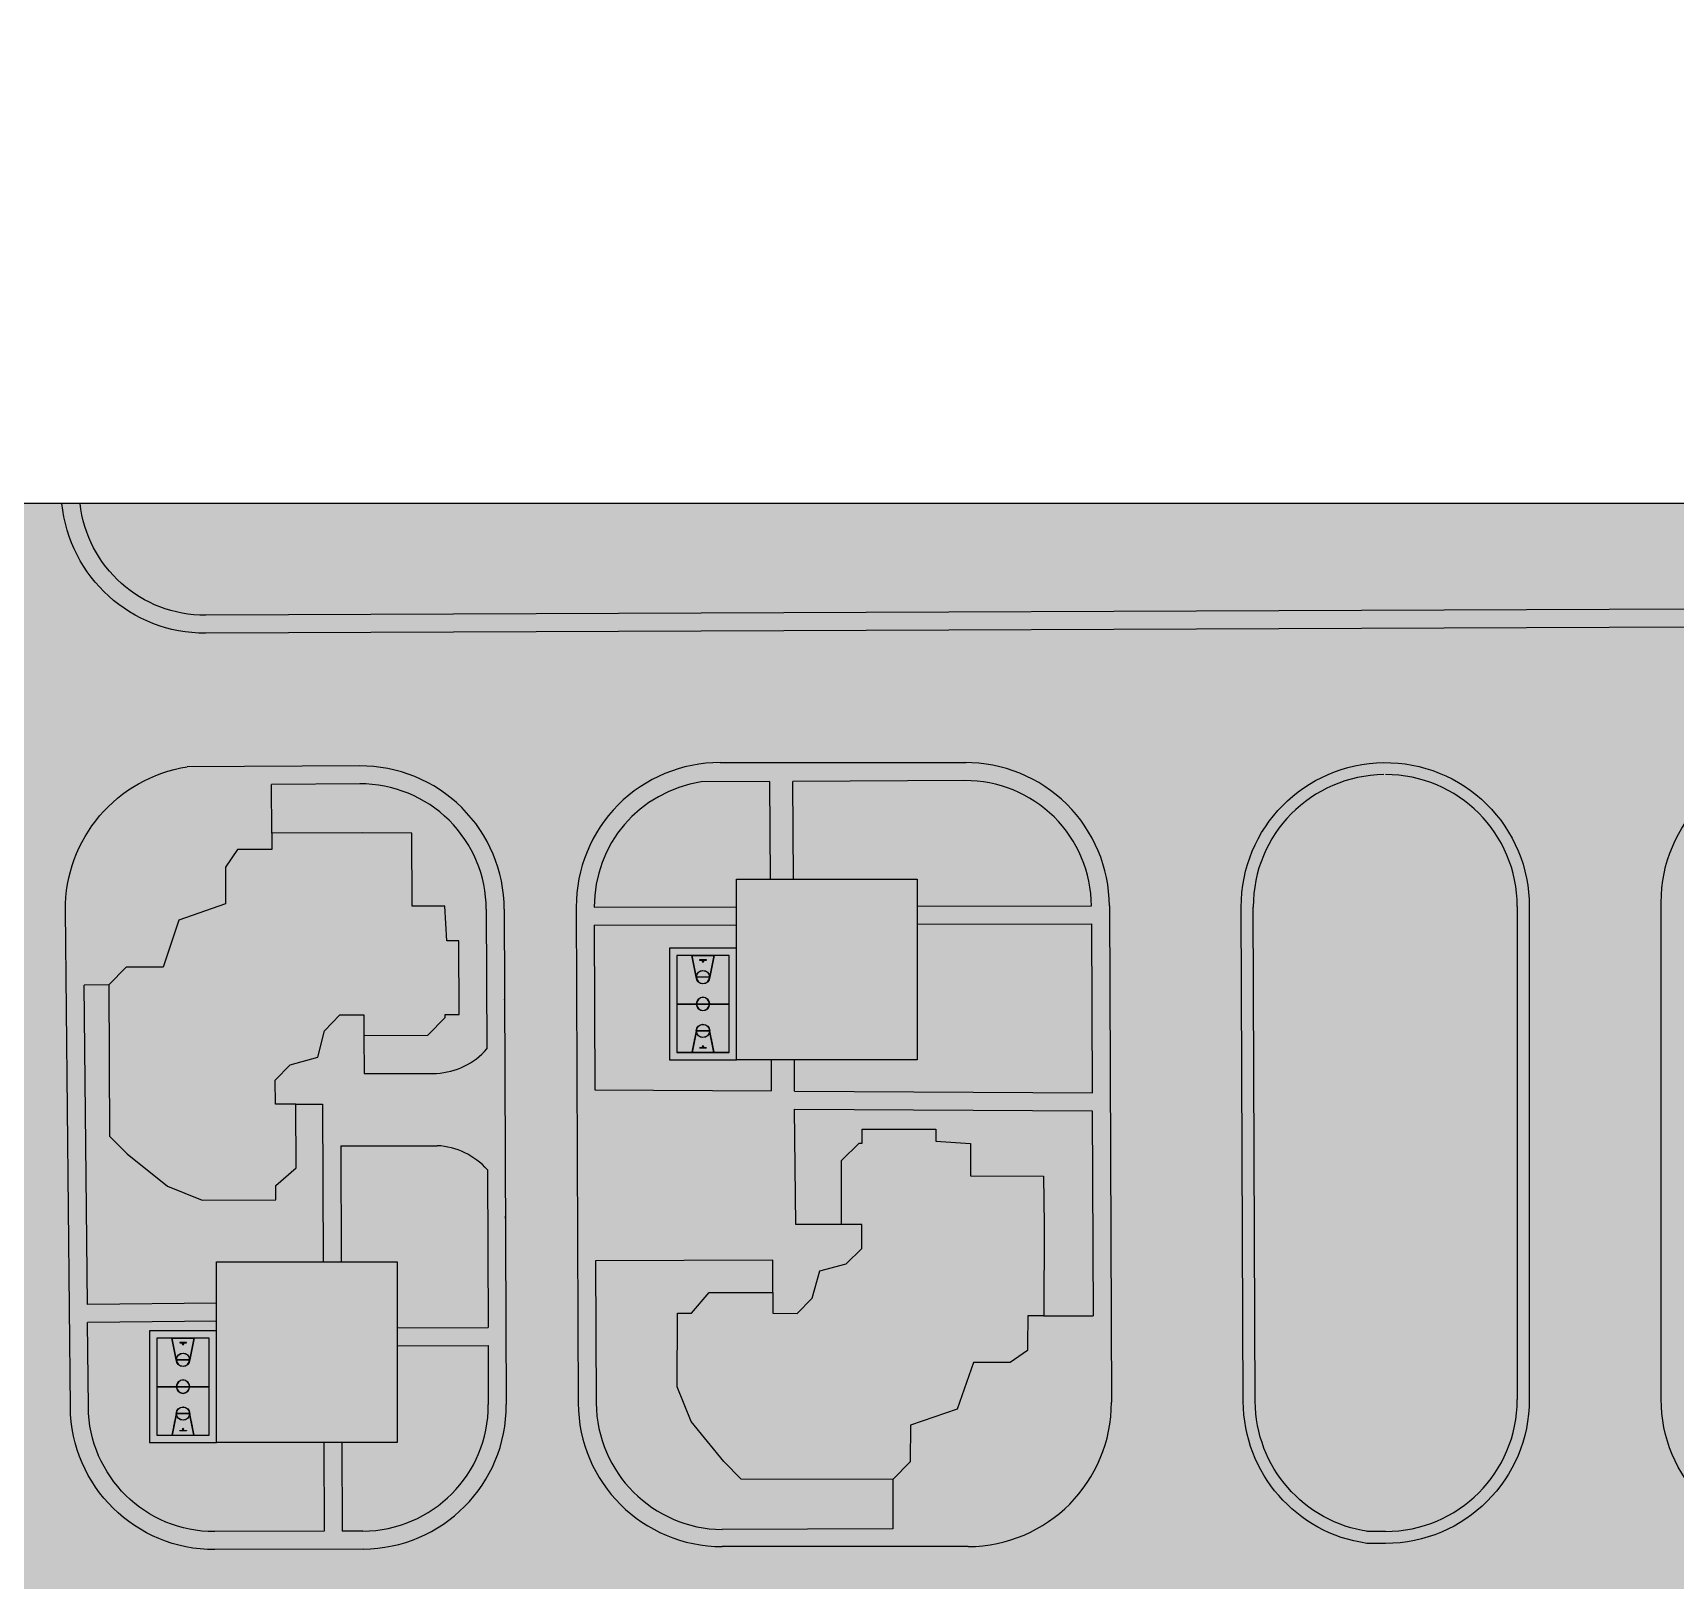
# Model space of a CAD drawing. Header units: inches. Extents: x -634 to 3638, y -6930911 to 5552.
# Drawn here: x 1927.1 to 2064, y 2468.9 to 2598 of the extents above; entities that cross this region are included whole.
import ezdxf

# ---------------------------------------------------------------- set-up
doc = ezdxf.new("R2010")
doc.units = ezdxf.units.IN
doc.header["$MEASUREMENT"] = 0
doc.layers.add('ELEV', color=134, linetype='Continuous', lineweight=18)
doc.layers.add('SPORT', color=7, linetype='Continuous')
doc.layers.add('зеленая зона', color=100, linetype='Continuous')
for name, color, linetype, true_color in [('дет.площадки', 7, 'Continuous', 0xf5eb38), ('дорога', 7, 'Continuous', 0x737373), ('жил.зона', 7, 'Continuous', 0xee6868)]:
    doc.layers.add(name, color=color, linetype=linetype, true_color=true_color)

# ---------------------------------------------------------------- blocks, each defined once
blk = doc.blocks.new('A$C6FDB6B95')
at = {"layer": 'SPORT'}
for p, q in [((-2148, 1133), (1300, 1133)), ((-2148, -936), (-2148, 1133)), ((1300, 1133), (1300, -936)), ((-1918, 904), (1070, 904)), ((-1918, -706), (-1918, 904)), ((-427, -706), (-427, 904)), ((-427, -418), (-427, 616)), ((-421, -706), (-421, 904)), ((-421, -418), (-421, 616)), ((1070, 904), (1070, -706)), ((-1920, 438), (-1256, 300)), ((-1918, -246), (-1918, 444)), ((-1918, -246), (-1918, 444)), ((-1918, 444), (-1255, 306)), ((-1721, 403), (-1720, 408)), ((-1716, 402), (-1721, 403)), ((-1720, 408), (-1715, 407)), ((-1715, 407), (-1716, 402)), ((-1620, 382), (-1619, 387)), ((-1615, 381), (-1620, 382)), ((-1619, 387), (-1613, 386)), ((-1613, 386), (-1615, 381)), ((-1519, 361), (-1518, 366)), ((-1513, 360), (-1519, 361)), ((-1518, 366), (-1512, 365)), ((-1512, 365), (-1513, 360)), ((-1277, 305), (-1276, 299)), ((-1258, -102), (-1258, 300)), ((-1252, 300), (-1252, -102)), ((1070, 444), (406, 306)), ((1071, 438), (407, 300)), ((409, -102), (409, 300)), ((429, 305), (428, 299)), ((1070, -246), (1070, 444)), ((1070, -246), (1070, 444)), ((-1256, -102), (-1920, -240)), ((-1255, -108), (-1918, -246)), ((-1277, -107), (-1276, -101)), ((406, -108), (1070, -246)), ((407, -102), (1071, -240)), ((429, -107), (428, -101)), ((1300, -936), (-2148, -936)), ((1070, -706), (-1918, -706))]:
    blk.add_line(p, q, dxfattribs=at)
for points in [[(1300, -936), (-2148, -936), (-2148, 1133), (1300, 1133)], [(1076, -711), (-1924, -711), (-1924, 909), (1076, 909)], [(-1781, 202), (-1784, 202), (-1784, -4), (-1781, -4)], [(671, 361), (669, 366), (664, 365), (665, 360)], [(772, 382), (771, 387), (765, 386), (766, 381)], [(873, 403), (872, 408), (866, 407), (868, 402)], [(932, 202), (936, 202), (936, -4), (932, -4)], [(-1721, -205), (-1720, -211), (-1715, -209), (-1716, -204)], [(-1620, -184), (-1619, -190), (-1613, -188), (-1615, -183)], [(-1519, -163), (-1518, -168), (-1512, -167), (-1513, -162)], [(671, -163), (669, -168), (664, -167), (665, -162)], [(772, -184), (771, -190), (765, -188), (766, -183)], [(873, -205), (872, -211), (866, -209), (868, -204)]]:
    blk.add_lwpolyline(points, close=True, dxfattribs=at)
blk.add_lwpolyline([(403, -102, -0.985815), (403, 300)], format="xyb", close=True, dxfattribs=at)
for centre, radius in [((-1741, 99), 25.9), ((-424, 99), 207), ((-424, 99), 201), ((892, 99), 25.9)]:
    blk.add_circle(centre, radius, dxfattribs=at)
for centre, radius, start, end in [((-1255, 99), 207, 96.2147, 263.7853), ((-1255, 99), 201, 96.2147, 263.7853), ((-1255, 99), 207, 270, 90), ((-1255, 99), 201, 270.8185, 89.1815), ((406, 99), 207, 90, 270), ((406, 99), 201, 276.2147, 83.7853), ((406, 99), 207, 276.2147, 83.7853)]:
    blk.add_arc(centre, radius, start, end, dxfattribs=at)

msp = doc.modelspace()

# ---------------------------------------------------------------- hatches: boundary and pattern name
at = {"layer": 'ELEV', "linetype": 'Continuous'}
h = msp.add_hatch(dxfattribs=at)
h.set_pattern_fill('ANSI31', color=256, scale=0.01044, style=0)
h.set_pattern_definition([(45, (1262.311104, 3366.587935), (-0.02343928418428, 0.02343928418428), [])])
edge = h.paths.add_edge_path()
edge.add_ellipse((1445.78234, 3471.96182), major_axis=(0, 6932302.83262), ratio=0.00000001506, start_angle=89.999976115149, end_angle=270.000023884851)
edge.add_line((1445.67794, 3474.85168), (1445.67794, 3528.48347))
edge.add_line((1445.67794, 3528.48347), (1445.88675, 3528.48347))
edge.add_line((1445.88675, 3528.48347), (1445.88675, 3474.85168))
at = {"layer": 'дорога', "true_color": 0x636466}
h = msp.add_hatch(color=251, dxfattribs=at)
h.dxf.hatch_style = 1
h.paths.add_polyline_path([(2388.16199, 2558.76151), (1900.91547, 2558.76151), (1902.62868, 2138.1204), (2321.55774, 2041.40864), (2361.66137, 2215.12663), (2374.93753, 2332.70619)])
at = {"layer": 'дорога', "true_color": 0x939598}
h = msp.add_hatch(color=252, dxfattribs=at)
h.dxf.hatch_style = 1
h.paths.add_polyline_path([(1930.99269, 2558.76151), (1929.48456, 2558.76151, 0.387202094), (1941.47682, 2547.92579), (2354.6106, 2549.60843, 0.344538771), (2366.21915, 2558.76151), (2364.66844, 2558.76151, -0.33476711), (2354.60449, 2551.10841), (1941.47071, 2549.42578, -0.383201441)])
at = {"layer": 'дорога', "true_color": 0x58ba48}
h = msp.add_hatch(color=85, dxfattribs=at)
h.dxf.hatch_style = 1
h.paths.add_polyline_path([(2364.66844, 2558.76151), (1930.99269, 2558.76151, 0.383201441), (1941.47071, 2549.42578), (2354.60449, 2551.10841, 0.33476711)])
at = {"layer": 'дорога', "true_color": 0x939598}
h = msp.add_hatch(color=252, dxfattribs=at)
h.dxf.hatch_style = 1
h.paths.add_polyline_path([(2017.01632, 2483.79607), (2016.84773, 2525.18925, 0.414623583), (2004.78216, 2537.1402), (1984.37673, 2537.1402, 0.415406969), (1972.37683, 2525.09132), (1972.54541, 2483.69843, 0.413021162), (1984.54531, 2471.7473), (2005.06529, 2471.7473, 0.414213562)])
h.paths.add_polyline_path([(2004.15646, 2483.19904), (2000.24949, 2481.86899), (2000.24325, 2478.80777), (1998.77527, 2477.34791), (1998.79208, 2473.22176), (1984.54565, 2473.16374, -0.407425594), (1974.0454, 2483.70453), (1973.997, 2495.58895), (1988.78168, 2495.64916), (1988.78168, 2492.92706), (1988.77818, 2491.20836), (1990.7956, 2491.20047), (1992.06183, 2492.4625), (1992.68552, 2494.75049), (1994.88077, 2495.33377), (1996.20671, 2496.59652), (1996.21081, 2498.61079), (1994.49227, 2498.61429), (1990.69539, 2498.61429), (1990.59314, 2508.24205), (2015.41735, 2508.09134), (2015.48697, 2490.99954), (2011.39129, 2490.98286), (2010.03537, 2490.98415), (2010.03043, 2488.55731), (2010.02949, 2488.09705), (2008.5646, 2487.09745), (2005.50012, 2487.09926)], flags=16)
h.paths.add_polyline_path([(1990.59337, 2509.74208), (1990.5791, 2512.34952), (1988.62352, 2512.34952), (1988.63629, 2509.75396), (1973.93894, 2509.84319), (1973.88295, 2523.59133), (1985.74419, 2523.61759), (1985.74419, 2525.1176), (1973.87684, 2525.09132), (1973.87681, 2525.09743, -0.371645605), (1982.7914, 2535.51983), (1988.50932, 2535.55112), (1988.54941, 2527.40697), (1990.4967, 2527.40697), (1990.45207, 2535.56175), (2004.79037, 2535.64022, -0.414623583), (2015.34774, 2525.18314), (2000.8097, 2525.15095), (2000.8097, 2523.65095), (2015.35385, 2523.68315), (2015.41124, 2509.59141)], flags=16)
h.paths.add_polyline_path([(1985.74419, 2512.34952), (1980.15798, 2512.34952), (1980.15798, 2521.65986), (1985.74419, 2521.65986)], flags=0)
h.paths.add_polyline_path([(1985.13901, 2512.95469), (1980.76315, 2512.95469), (1980.76315, 2521.05469), (1985.13901, 2521.05469)], flags=0)
h.paths.add_polyline_path([(1983.86627, 2512.97021), (1983.86692, 2512.96705), (1983.88212, 2512.97021)], flags=0)
h.paths.add_polyline_path([(1985.1235, 2516.99693), (1983.50965, 2516.99693, -0.986206236), (1982.39252, 2516.99693), (1981.55435, 2516.99693), (1980.77867, 2516.99693), (1980.77867, 2517.01245), (1980.77867, 2521.03917), (1983.86627, 2521.03917), (1983.86692, 2521.04233), (1983.88212, 2521.03917), (1985.1235, 2521.03917)], flags=0)
h.paths.add_polyline_path([(1983.50642, 2514.70198), (1983.49099, 2514.70366, -0.897017361), (1982.41117, 2514.70366), (1982.39575, 2514.70198, 0.897017361)], flags=0)
h.paths.add_polyline_path([(1982.02005, 2512.97021), (1982.13054, 2513.50195), (1982.11535, 2513.50511), (1982.11851, 2513.5203), (1982.17532, 2513.77793), (1982.17217, 2513.77858), (1982.17533, 2513.79377), (1982.23304, 2514.05121), (1982.229, 2514.05205), (1982.23216, 2514.06724), (1982.39246, 2514.76245, -1.006968894), (1983.50965, 2514.75469), (1982.4067, 2514.75469), (1982.0359, 2512.97021)], flags=0)
h.paths.add_polyline_path([(1983.78682, 2513.50511), (1983.77162, 2513.50195), (1983.76847, 2513.51715), (1983.78366, 2513.5203)], flags=0)
h.paths.add_polyline_path([(1983.23039, 2513.33331), (1982.67177, 2513.33331), (1982.67177, 2513.34262), (1982.95108, 2513.37986, -0.414213562), (1982.88126, 2513.44969, -1), (1983.02091, 2513.44969, -0.414213562), (1982.95108, 2513.37986), (1983.17453, 2513.34262), (1983.23039, 2513.34262)], flags=0)
h.paths.add_polyline_path([(1983.72999, 2513.77858), (1983.7148, 2513.77542), (1983.71164, 2513.79062), (1983.72684, 2513.79377)], flags=0)
h.paths.add_polyline_path([(1983.67317, 2514.05205), (1983.65797, 2514.04889), (1983.65482, 2514.06408), (1983.67001, 2514.06724)], flags=0)
h.paths.add_polyline_path([(1983.49413, 2514.77021), (1982.40803, 2514.77021, -0.985814884)], flags=0)
h.paths.add_polyline_path([(1982.40803, 2517.01245), (1983.49413, 2517.01245, 0.985811187)], flags=0)
h.paths.add_polyline_path([(1983.50965, 2519.23917), (1983.49413, 2519.23917, -0.99433131), (1982.40798, 2519.24852), (1982.39575, 2519.30741, 1.048443141)], flags=0)
h.paths.add_polyline_path([(1982.39085, 2519.25469), (1982.39246, 2519.24693, -0.993079335), (1983.50965, 2519.25469)], flags=0)
h.paths.add_polyline_path([(1983.67001, 2519.94214), (1983.65482, 2519.9453), (1983.65797, 2519.96049), (1983.67317, 2519.95734)], flags=0)
h.paths.add_polyline_path([(1983.72684, 2520.21561), (1983.71164, 2520.21877), (1983.7148, 2520.23396), (1983.72999, 2520.2308)], flags=0)
h.paths.add_polyline_path([(1983.78366, 2520.48908), (1983.76847, 2520.49224), (1983.77162, 2520.50743), (1983.78682, 2520.50427)], flags=0)
h.paths.add_polyline_path([(1982.24735, 2519.9453), (1982.23216, 2519.94214), (1982.229, 2519.95734), (1982.24419, 2519.96049)], flags=0)
h.paths.add_polyline_path([(1982.88126, 2520.55969, -0.414213562), (1982.95108, 2520.62952), (1982.72763, 2520.66676), (1982.67177, 2520.66676), (1982.67177, 2520.67607), (1983.23039, 2520.67607), (1983.23039, 2520.66676), (1982.95108, 2520.62952, -0.414213562), (1983.02091, 2520.55969, -1)], flags=0)
h.paths.add_polyline_path([(1982.19052, 2520.21877), (1982.17533, 2520.21561), (1982.17217, 2520.2308), (1982.18737, 2520.23396)], flags=0)
h.paths.add_polyline_path([(1982.1337, 2520.49224), (1982.11851, 2520.48908), (1982.11535, 2520.50427), (1982.13054, 2520.50743)], flags=0)
h = msp.add_hatch(color=252, dxfattribs=at)
h.dxf.hatch_style = 1
h.paths.add_polyline_path([(2051.87457, 2525.14837, 0.417880485), (2039.73043, 2537.13343, 0.412534407), (2027.84824, 2525.08513), (2028.01622, 2483.84087, 0.372297113), (2038.32821, 2472.00905), (2039.87457, 2472.00905, 0.414213562), (2051.87457, 2484.00905)])
h = msp.add_hatch(color=252, dxfattribs=at)
h.dxf.hatch_style = 1
h.paths.add_polyline_path([(2110.93496, 2525.7625, 0.415894714), (2098.81735, 2537.71304), (2074.75686, 2537.47702, 0.411343417), (2062.87457, 2525.4776), (2062.87457, 2484.03172, 0.415406969), (2074.92344, 2472.03182), (2099.1533, 2472.13051, 0.414213562), (2111.10433, 2484.17928)])
h.paths.add_polyline_path([(2102.15157, 2508.09433), (2102.15157, 2500.20543), (2109.539, 2500.21595), (2109.59823, 2485.67316, -0.414213562), (2097.6472, 2473.62438), (2095.33487, 2473.61497), (2095.35654, 2490.73109), (2093.85654, 2490.73109), (2093.83486, 2473.60886), (2074.91733, 2473.53181, -0.415406969), (2064.37457, 2484.03172), (2064.37457, 2492.25663), (2087.15157, 2492.25663), (2087.15157, 2493.75663), (2064.37457, 2493.75663), (2064.37457, 2514.80882), (2087.15157, 2514.80882), (2087.15157, 2516.30882), (2064.37457, 2516.30882), (2064.37457, 2525.4776, -0.411343417), (2074.77157, 2535.97709), (2093.91406, 2536.16487), (2093.89027, 2517.37288), (2095.39027, 2517.37288), (2095.41408, 2536.17959), (2097.32351, 2536.19832, -0.415894714), (2109.44112, 2524.24777), (2109.50669, 2508.14947), (2107.73778, 2508.13621), (2107.73778, 2508.09433)], flags=16)
h.paths.add_polyline_path([(2102.15157, 2508.09433), (2102.15157, 2517.40467), (2107.73778, 2517.40467), (2107.73778, 2508.09433)], flags=0)
h.paths.add_polyline_path([(2102.75674, 2508.6995), (2102.75674, 2516.7995), (2107.13261, 2516.7995), (2107.13261, 2508.6995)], flags=0)
h.paths.add_polyline_path([(2104.02949, 2516.78398), (2104.02883, 2516.78714), (2104.01364, 2516.78398)], flags=0)
h.paths.add_polyline_path([(2104.02949, 2508.71502), (2104.02883, 2508.71186), (2104.01364, 2508.71502), (2102.77226, 2508.71502), (2102.77226, 2512.75726), (2104.38611, 2512.75726, -0.986204438), (2105.50324, 2512.75726), (2106.34141, 2512.75726), (2107.11709, 2512.75726), (2107.11709, 2512.74174), (2107.11709, 2508.71502)], flags=0)
h.paths.add_polyline_path([(2105.50001, 2510.44679, -0.897017361), (2104.38934, 2510.44679), (2104.40476, 2510.44847, 0.897017361), (2105.48459, 2510.44847), (2105.50001, 2510.44679), (2105.48906, 2510.4995), (2104.38611, 2510.4995, -1.006968894), (2105.5033, 2510.50726), (2105.64841, 2509.80889), (2105.6636, 2509.81205), (2105.66676, 2509.79686), (2105.71679, 2509.53783), (2105.72043, 2509.53858), (2105.72358, 2509.52339), (2105.77238, 2509.2641), (2105.77725, 2509.26511), (2105.78041, 2509.24992), (2105.87571, 2508.71502), (2105.85986, 2508.71502)], flags=0)
h.paths.add_polyline_path([(2105.22398, 2509.07812), (2104.66536, 2509.07812), (2104.66536, 2509.08743), (2105.22398, 2509.08743)], flags=0)
h.paths.add_polyline_path([(2104.87485, 2509.1945, -1), (2105.0145, 2509.1945, -1)], flags=0)
h.paths.add_polyline_path([(2104.12413, 2509.24676), (2104.10894, 2509.24992), (2104.1121, 2509.26511), (2104.12729, 2509.26196)], flags=0)
h.paths.add_polyline_path([(2104.18096, 2509.52023), (2104.16577, 2509.52339), (2104.16892, 2509.53858), (2104.18411, 2509.53543)], flags=0)
h.paths.add_polyline_path([(2104.23778, 2509.7937), (2104.22259, 2509.79686), (2104.22575, 2509.81205), (2104.24094, 2509.80889)], flags=0)
h.paths.add_polyline_path([(2105.48772, 2510.51502), (2104.40163, 2510.51502, -0.985814884)], flags=0)
h.paths.add_polyline_path([(2105.48772, 2512.74174), (2104.40163, 2512.74174, 0.985814884)], flags=0)
h.paths.add_polyline_path([(2104.38611, 2514.9995), (2105.48906, 2514.9995), (2105.50001, 2515.05222), (2105.48459, 2515.05054, 0.897017361), (2104.40476, 2515.05054), (2104.38934, 2515.05222, -0.897017361), (2105.50001, 2515.05222), (2105.85986, 2516.78398), (2105.87571, 2516.78398), (2105.76522, 2516.25224), (2105.78041, 2516.24908), (2105.77725, 2516.23389), (2105.72043, 2515.97627), (2105.72358, 2515.97561), (2105.72043, 2515.96042), (2105.66272, 2515.70298), (2105.66676, 2515.70215), (2105.6636, 2515.68695), (2105.5033, 2514.99174, -1.006968894)], flags=0)
h.paths.add_polyline_path([(2104.40163, 2514.98398), (2105.48772, 2514.98398, -0.985814884)], flags=0)
h.paths.add_polyline_path([(2104.22575, 2515.68695), (2104.22259, 2515.70215), (2104.23778, 2515.7053), (2104.24094, 2515.69011)], flags=0)
h.paths.add_polyline_path([(2104.16892, 2515.96042), (2104.16577, 2515.97561), (2104.18096, 2515.97877), (2104.18411, 2515.96358)], flags=0)
h.paths.add_polyline_path([(2104.87485, 2516.3045, -1), (2105.0145, 2516.3045, -1)], flags=0)
h.paths.add_polyline_path([(2104.1121, 2516.23389), (2104.10894, 2516.24908), (2104.12413, 2516.25224), (2104.12729, 2516.23705)], flags=0)
h.paths.add_polyline_path([(2105.22398, 2516.41157), (2104.66536, 2516.41157), (2104.66536, 2516.42088), (2105.22398, 2516.42088)], flags=0)
h = msp.add_hatch(color=252, dxfattribs=at)
h.dxf.hatch_style = 1
h.paths.add_polyline_path([(1966.3775, 2524.91305, 0.414623583), (1954.31193, 2536.86399), (1939.93872, 2536.78534, 0.372666412), (1929.7766, 2524.80911), (1930.18306, 2483.37358, 0.412534407), (1942.23136, 2471.49139), (1954.59478, 2471.54174, 0.414213562), (1966.5458, 2483.59051)])
h.paths.add_polyline_path([(1954.68956, 2511.19255), (1954.67382, 2514.37705), (1954.66533, 2516.09558), (1952.65108, 2516.08563), (1951.39219, 2514.75602), (1950.81529, 2512.55908), (1948.52912, 2511.92875), (1947.27077, 2510.65886), (1947.28453, 2508.64147), (1949.00321, 2508.64996), (1951.21942, 2508.66092), (1951.27307, 2495.48687), (1952.77309, 2495.48687), (1952.73359, 2505.18454), (1960.78743, 2505.18496, -0.200668805), (1964.96603, 2503.17497), (1965.01959, 2490.0225), (1957.43834, 2489.99163), (1957.43834, 2488.49161), (1965.0257, 2488.52252), (1965.04582, 2483.58441, -0.414213562), (1954.58867, 2473.04173), (1952.86453, 2473.03471), (1952.83441, 2480.42942), (1951.3344, 2480.42942), (1951.36454, 2473.0286), (1942.22525, 2472.99137, -0.412534407), (1931.68299, 2483.38829), (1931.61378, 2490.44371), (1942.37282, 2490.54925), (1942.37282, 2492.04933), (1931.59906, 2491.94364), (1931.33779, 2518.57809), (1933.3951, 2518.59827), (1934.85069, 2520.07048), (1937.91188, 2520.08561), (1939.23057, 2523.99643), (1943.12687, 2525.35141), (1943.11616, 2528.41588), (1944.11151, 2529.88366), (1944.57176, 2529.88593), (1946.99857, 2529.89793), (1946.99334, 2531.25383), (1946.97107, 2535.3238), (1954.32014, 2535.36402, -0.414623583), (1964.87752, 2524.90694), (1964.92497, 2513.25638, -0.202698379), (1960.72066, 2511.21712)], flags=16)
h.paths.add_polyline_path([(1942.37282, 2489.73976), (1942.37282, 2480.42942), (1936.78662, 2480.42942), (1936.78662, 2489.73976)], flags=0)
h.paths.add_polyline_path([(1941.76765, 2489.13459), (1941.76765, 2481.03459), (1937.39179, 2481.03459), (1937.39179, 2489.13459)], flags=0)
h.paths.add_polyline_path([(1940.49491, 2481.05011), (1940.49556, 2481.04695), (1940.51076, 2481.05011)], flags=0)
h.paths.add_polyline_path([(1941.75213, 2489.11907), (1941.75213, 2485.07683), (1940.13829, 2485.07683, -0.986206236), (1939.02115, 2485.07683), (1938.18299, 2485.07683), (1937.40731, 2485.07683), (1937.40731, 2485.09235), (1937.40731, 2489.11907), (1940.49491, 2489.11907), (1940.49556, 2489.12223), (1940.51076, 2489.11907)], flags=0)
h.paths.add_polyline_path([(1938.66454, 2489.11907), (1939.02438, 2487.3873, -0.897017361), (1940.13506, 2487.3873), (1940.11963, 2487.38563, 0.897017361), (1939.03981, 2487.38563), (1939.02438, 2487.3873), (1939.03534, 2487.33459), (1940.13829, 2487.33459, -1.006968894), (1939.0211, 2487.32683), (1938.87599, 2488.0252), (1938.86079, 2488.02204), (1938.85764, 2488.03723), (1938.80761, 2488.29627), (1938.80397, 2488.29551), (1938.80081, 2488.3107), (1938.75202, 2488.56999), (1938.74714, 2488.56898), (1938.74399, 2488.58417), (1938.64869, 2489.11907)], flags=0)
h.paths.add_polyline_path([(1940.41546, 2488.58417), (1940.4123, 2488.56898), (1940.39711, 2488.57214), (1940.40026, 2488.58733)], flags=0)
h.paths.add_polyline_path([(1939.85903, 2488.75597), (1939.85903, 2488.74666), (1939.30041, 2488.74666), (1939.30041, 2488.75597)], flags=0)
h.paths.add_polyline_path([(1940.35863, 2488.3107), (1940.35547, 2488.29551), (1940.34028, 2488.29867), (1940.34344, 2488.31386)], flags=0)
h.paths.add_polyline_path([(1939.64955, 2488.63959, -1), (1939.50989, 2488.63959, -1)], flags=0)
h.paths.add_polyline_path([(1940.30181, 2488.03723), (1940.29865, 2488.02204), (1940.28346, 2488.0252), (1940.28661, 2488.04039)], flags=0)
h.paths.add_polyline_path([(1940.12277, 2487.31907, -0.985814884), (1939.03667, 2487.31907)], flags=0)
h.paths.add_polyline_path([(1939.03667, 2485.09235), (1940.12277, 2485.09235, 0.985811187)], flags=0)
h.paths.add_polyline_path([(1940.13829, 2482.83459), (1939.03534, 2482.83459), (1939.02438, 2482.78188), (1939.03981, 2482.78356, 0.897017361), (1940.11963, 2482.78356), (1940.13506, 2482.78188, -0.897017361), (1939.02438, 2482.78188), (1938.66454, 2481.05011), (1938.64869, 2481.05011), (1938.75918, 2481.58185), (1938.74399, 2481.58501), (1938.74714, 2481.6002), (1938.80396, 2481.85782), (1938.80081, 2481.85848), (1938.80397, 2481.87367), (1938.86167, 2482.13111), (1938.85764, 2482.13195), (1938.86079, 2482.14714), (1939.0211, 2482.84235, -1.006968894)], flags=0)
h.paths.add_polyline_path([(1940.12277, 2482.85011), (1939.03667, 2482.85011, -0.985814884)], flags=0)
h.paths.add_polyline_path([(1940.29865, 2482.14714), (1940.30181, 2482.13195), (1940.28661, 2482.12879), (1940.28346, 2482.14398)], flags=0)
h.paths.add_polyline_path([(1940.35547, 2481.87367), (1940.35863, 2481.85848), (1940.34344, 2481.85532), (1940.34028, 2481.87051)], flags=0)
h.paths.add_polyline_path([(1940.4123, 2481.6002), (1940.41546, 2481.58501), (1940.40026, 2481.58185), (1940.39711, 2481.59705)], flags=0)
h.paths.add_polyline_path([(1939.64955, 2481.52959, -1), (1939.50989, 2481.52959, -1)], flags=0)
h.paths.add_polyline_path([(1939.85903, 2481.42252), (1939.85903, 2481.41321), (1939.30041, 2481.41321), (1939.30041, 2481.42252)], flags=0)
at = {"layer": 'дорога', "true_color": 0x58ba48}
h = msp.add_hatch(color=85, dxfattribs=at)
h.dxf.hatch_style = 1
h.paths.add_polyline_path([(2004.79037, 2535.64022), (1990.45207, 2535.56175), (1990.4967, 2527.40697), (2000.8097, 2527.40697), (2000.8097, 2525.15095), (2015.34774, 2525.18314, 0.414623583)])
h = msp.add_hatch(color=85, dxfattribs=at)
h.dxf.hatch_style = 1
h.paths.add_polyline_path([(2050.87457, 2525.1402, 0.414213562), (2039.87457, 2536.1402, 0.416277986), (2028.84823, 2525.08921), (2029.01622, 2483.84495, 0.37050869), (2038.40043, 2473.00905), (2039.87457, 2473.00905, 0.414213562), (2050.87457, 2484.00905)])
h = msp.add_hatch(color=85, dxfattribs=at)
h.dxf.hatch_style = 1
h.paths.add_polyline_path([(1964.87752, 2524.90694, 0.414623583), (1954.32014, 2535.36402), (1946.97107, 2535.3238), (1946.99334, 2531.25383), (1954.59061, 2531.28829), (1958.66226, 2531.25383), (1958.69158, 2525.16177), (1961.40531, 2525.16965), (1961.59793, 2522.27588), (1962.59516, 2522.28033), (1962.62553, 2516.13469), (1961.44959, 2516.1291), (1961.45086, 2515.87325), (1959.99525, 2514.40335), (1954.67382, 2514.37705), (1954.68956, 2511.19255), (1960.72066, 2511.21712, 0.202698379), (1964.92497, 2513.25638)])
h = msp.add_hatch(color=85, dxfattribs=at)
h.dxf.hatch_style = 1
h.paths.add_polyline_path([(1988.50932, 2535.55112), (1982.7914, 2535.51983, 0.371811164), (1973.87684, 2525.09132), (1985.74419, 2525.1176), (1985.74419, 2527.40697), (1988.54941, 2527.40697)])
at = {"layer": 'дорога', "true_color": 0xcd6928}
h = msp.add_hatch(color=32, dxfattribs=at)
h.dxf.hatch_style = 1
h.paths.add_polyline_path([(1962.59516, 2522.28033), (1961.59793, 2522.27588), (1961.40531, 2525.16965), (1958.69158, 2525.16177), (1958.66226, 2531.25383), (1954.59061, 2531.28829), (1946.99334, 2531.25383), (1946.99857, 2529.89793), (1944.57176, 2529.88593), (1944.11151, 2529.88366), (1943.11616, 2528.41588), (1943.12687, 2525.35141), (1939.23057, 2523.99643), (1937.91188, 2520.08561), (1934.85069, 2520.07048), (1933.3951, 2518.59827), (1933.45752, 2505.96536), (1934.92758, 2504.50976), (1938.27235, 2501.81166), (1941.1728, 2500.65088), (1947.32386, 2500.68127), (1947.31805, 2501.85721), (1949.0295, 2503.32868), (1949.00321, 2508.64996), (1947.28453, 2508.64147), (1947.27077, 2510.65886), (1948.52912, 2511.92875), (1950.81529, 2512.55908), (1951.39219, 2514.75602), (1952.65108, 2516.08563), (1954.66533, 2516.09558), (1954.67382, 2514.37705), (1959.99525, 2514.40335), (1961.45086, 2515.87325), (1961.44959, 2516.1291), (1962.62553, 2516.13469)])
at = {"layer": 'дорога', "true_color": 0xf4ee51}
h = msp.add_hatch(color=41, dxfattribs=at)
h.dxf.hatch_style = 1
h.paths.add_polyline_path([(2000.8097, 2527.40697), (1985.74419, 2527.40697), (1985.74419, 2512.34952), (2000.8097, 2512.34952)])
at = {"layer": 'дорога', "true_color": 0x58ba48}
h = msp.add_hatch(color=85, dxfattribs=at)
h.dxf.hatch_style = 1
h.paths.add_polyline_path([(1985.74419, 2523.61759), (1973.88295, 2523.59133), (1973.93894, 2509.84319), (1988.63629, 2509.75396), (1988.62352, 2512.34952), (1985.74419, 2512.34952)])
h.paths.add_polyline_path([(1980.76315, 2521.05469), (1985.13901, 2521.05469), (1985.13901, 2512.95469), (1980.76315, 2512.95469)], flags=16)
h.paths.add_polyline_path([(1983.86627, 2512.97021), (1983.86692, 2512.96705), (1983.88212, 2512.97021)], flags=0)
h.paths.add_polyline_path([(1980.77867, 2521.03917), (1983.86627, 2521.03917), (1983.86692, 2521.04233), (1983.88212, 2521.03917), (1985.1235, 2521.03917), (1985.1235, 2516.99693), (1983.50965, 2516.99693, -0.986206236), (1982.39252, 2516.99693), (1981.55435, 2516.99693), (1980.77867, 2516.99693), (1980.77867, 2517.01245)], flags=0)
h.paths.add_polyline_path([(1982.40803, 2517.01245), (1983.49413, 2517.01245, 0.985811187)], flags=0)
h.paths.add_polyline_path([(1982.39246, 2519.24693), (1982.24735, 2519.9453), (1982.23216, 2519.94214), (1982.229, 2519.95734), (1982.17897, 2520.21637), (1982.17533, 2520.21561), (1982.17217, 2520.2308), (1982.12338, 2520.49009), (1982.11851, 2520.48908), (1982.11535, 2520.50427), (1982.02005, 2521.03917), (1982.0359, 2521.03917), (1982.39575, 2519.30741, -0.897017361), (1983.50642, 2519.30741), (1983.49099, 2519.30573, 0.897017361), (1982.41117, 2519.30573), (1982.39575, 2519.30741), (1982.4067, 2519.25469), (1983.50965, 2519.25469, -1.006968894)], flags=0)
h.paths.add_polyline_path([(1982.40803, 2519.23917), (1983.49413, 2519.23917, -0.985814884)], flags=0)
h.paths.add_polyline_path([(1983.50965, 2514.75469), (1982.4067, 2514.75469), (1982.39575, 2514.70198), (1982.41117, 2514.70366, 0.897017361), (1983.49099, 2514.70366), (1983.50642, 2514.70198, -0.897017361), (1982.39575, 2514.70198), (1982.0359, 2512.97021), (1982.02005, 2512.97021), (1982.13054, 2513.50195), (1982.11535, 2513.50511), (1982.11851, 2513.5203), (1982.17532, 2513.77793), (1982.17217, 2513.77858), (1982.17533, 2513.79377), (1982.23304, 2514.05121), (1982.229, 2514.05205), (1982.23216, 2514.06724), (1982.39246, 2514.76245, -1.006968894)], flags=0)
h.paths.add_polyline_path([(1983.49413, 2514.77021), (1982.40803, 2514.77021, -0.985814884)], flags=0)
h.paths.add_polyline_path([(1982.67177, 2520.66676), (1982.67177, 2520.67607), (1983.23039, 2520.67607), (1983.23039, 2520.66676), (1982.95108, 2520.62952, -0.414213562), (1983.02091, 2520.55969, -1), (1982.88126, 2520.55969, -0.414213562), (1982.95108, 2520.62952), (1982.72763, 2520.66676)], flags=0)
h.paths.add_polyline_path([(1982.67177, 2513.34262), (1982.95108, 2513.37986, -0.414213562), (1982.88126, 2513.44969, -1), (1983.02091, 2513.44969, -0.414213562), (1982.95108, 2513.37986), (1983.17453, 2513.34262), (1983.23039, 2513.34262), (1983.23039, 2513.33331), (1982.67177, 2513.33331)], flags=0)
h.paths.add_polyline_path([(1983.65797, 2519.96049), (1983.67317, 2519.95734), (1983.67001, 2519.94214), (1983.65482, 2519.9453)], flags=0)
h.paths.add_polyline_path([(1983.71164, 2520.21877), (1983.7148, 2520.23396), (1983.72999, 2520.2308), (1983.72684, 2520.21561)], flags=0)
h.paths.add_polyline_path([(1983.77162, 2520.50743), (1983.78682, 2520.50427), (1983.78366, 2520.48908), (1983.76847, 2520.49224)], flags=0)
h.paths.add_polyline_path([(1983.65482, 2514.06408), (1983.67001, 2514.06724), (1983.67317, 2514.05205), (1983.65797, 2514.04889)], flags=0)
h.paths.add_polyline_path([(1983.71164, 2513.79062), (1983.72684, 2513.79377), (1983.72999, 2513.77858), (1983.7148, 2513.77542)], flags=0)
h.paths.add_polyline_path([(1983.76847, 2513.51715), (1983.78366, 2513.5203), (1983.78682, 2513.50511), (1983.77162, 2513.50195)], flags=0)
h = msp.add_hatch(color=85, dxfattribs=at)
h.dxf.hatch_style = 1
h.paths.add_polyline_path([(2015.35385, 2523.68315), (2000.8097, 2523.65095), (2000.8097, 2512.34952), (1990.5791, 2512.34952), (1990.59337, 2509.74208), (2015.41124, 2509.59141)])
h = msp.add_hatch(color=85, dxfattribs=at)
h.dxf.hatch_style = 1
h.paths.add_polyline_path([(1951.21942, 2508.66092), (1949.00321, 2508.64996), (1949.0295, 2503.32868), (1947.31805, 2501.85721), (1947.32386, 2500.68127), (1941.1728, 2500.65088), (1938.27235, 2501.81166), (1934.92758, 2504.50976), (1933.45752, 2505.96536), (1933.3951, 2518.59827), (1931.33779, 2518.57809), (1931.59906, 2491.94364), (1942.37282, 2492.04933), (1942.37282, 2495.48687), (1951.27307, 2495.48687)])
h = msp.add_hatch(color=85, dxfattribs=at)
h.dxf.hatch_style = 1
h.paths.add_polyline_path([(2015.41735, 2508.09134), (1990.59337, 2508.24205), (1990.59337, 2508.22015), (1990.69539, 2498.61429), (1994.49227, 2498.61429), (1994.5031, 2503.93577), (1995.96878, 2505.39564), (1996.22463, 2505.39512), (1996.22681, 2506.57107), (2002.37251, 2506.55855), (2002.37095, 2505.56131), (2005.26527, 2505.3771), (2005.26527, 2502.66335), (2011.35739, 2502.65173), (2011.40368, 2498.58019), (2011.39129, 2490.98286), (2015.48697, 2490.99954)])
at = {"layer": 'дорога', "true_color": 0xcd6928}
h = msp.add_hatch(color=32, dxfattribs=at)
h.dxf.hatch_style = 1
h.paths.add_polyline_path([(2010.02949, 2488.09705), (2010.03043, 2488.55731), (2010.03537, 2490.98415), (2011.39129, 2490.98286), (2011.40368, 2498.58019), (2011.35739, 2502.65173), (2005.26527, 2502.66335), (2005.26527, 2505.3771), (2002.37095, 2505.56131), (2002.37251, 2506.55855), (1996.22681, 2506.57107), (1996.22463, 2505.39512), (1995.96878, 2505.39564), (1994.5031, 2503.93577), (1994.49227, 2498.61429), (1996.21081, 2498.61079), (1996.20671, 2496.59652), (1994.88077, 2495.33377), (1992.68552, 2494.75049), (1992.06183, 2492.4625), (1990.7956, 2491.20047), (1988.77818, 2491.20836), (1988.78168, 2492.92706), (1983.46034, 2492.9379), (1981.99385, 2491.22218), (1980.8179, 2491.22457), (1980.80537, 2485.07345), (1981.97456, 2482.17639), (1984.68237, 2478.83947), (1986.14223, 2477.37364), (1998.77527, 2477.34791), (2000.24325, 2478.80777), (2000.24949, 2481.86899), (2004.15646, 2483.19904), (2005.50012, 2487.09926), (2008.5646, 2487.09745)])
at = {"layer": 'дорога', "true_color": 0x58ba48}
h = msp.add_hatch(color=85, dxfattribs=at)
h.dxf.hatch_style = 1
h.paths.add_polyline_path([(1964.96603, 2503.17497, 0.200668805), (1960.78743, 2505.18496), (1952.73359, 2505.18454), (1952.77309, 2495.48687), (1957.43834, 2495.48687), (1957.43834, 2489.99163), (1965.01959, 2490.0225)])
at = {"layer": 'дорога', "true_color": 0xf4ee51}
h = msp.add_hatch(color=41, dxfattribs=at)
h.dxf.hatch_style = 1
h.paths.add_polyline_path([(1957.43834, 2495.48687), (1942.37282, 2495.48687), (1942.37282, 2480.42942), (1957.43834, 2480.42942)])
at = {"layer": 'дорога', "true_color": 0x58ba48}
h = msp.add_hatch(color=85, dxfattribs=at)
h.dxf.hatch_style = 1
h.paths.add_polyline_path([(1983.46034, 2492.9379), (1988.78168, 2492.92706), (1988.78168, 2495.64916), (1973.997, 2495.58895), (1974.0454, 2483.70453, 0.407425594), (1984.54565, 2473.16374), (1998.79208, 2473.22176), (1998.77527, 2477.34791), (1986.14223, 2477.37364), (1984.68237, 2478.83947), (1981.97456, 2482.17639), (1980.80537, 2485.07345), (1980.8179, 2491.22457), (1981.99385, 2491.22218)])
h = msp.add_hatch(color=85, dxfattribs=at)
h.dxf.hatch_style = 1
h.paths.add_polyline_path([(1951.3344, 2480.42942), (1942.37282, 2480.42942), (1942.37282, 2490.54925), (1931.61378, 2490.44371), (1931.68299, 2483.38829, 0.412534407), (1942.22525, 2472.99137), (1951.36454, 2473.0286)])
h.paths.add_polyline_path([(1941.76765, 2481.03459), (1937.39179, 2481.03459), (1937.39179, 2489.13459), (1941.76765, 2489.13459)], flags=16)
h.paths.add_polyline_path([(1940.49491, 2481.05011), (1940.49556, 2481.04695), (1940.51076, 2481.05011)], flags=0)
h.paths.add_polyline_path([(1941.75213, 2485.07683), (1940.13829, 2485.07683, -0.986206236), (1939.02115, 2485.07683), (1938.18299, 2485.07683), (1937.40731, 2485.07683), (1937.40731, 2485.09235), (1937.40731, 2489.11907), (1940.49491, 2489.11907), (1940.49556, 2489.12223), (1940.51076, 2489.11907), (1941.75213, 2489.11907)], flags=0)
h.paths.add_polyline_path([(1938.64869, 2481.05011), (1938.75918, 2481.58185), (1938.74399, 2481.58501), (1938.74714, 2481.6002), (1938.80396, 2481.85782), (1938.80081, 2481.85848), (1938.80397, 2481.87367), (1938.86167, 2482.13111), (1938.85764, 2482.13195), (1938.86079, 2482.14714), (1939.0211, 2482.84235, -1.006968894), (1940.13829, 2482.83459), (1939.03534, 2482.83459), (1939.02438, 2482.78188), (1939.03981, 2482.78356, 0.897017361), (1940.11963, 2482.78356), (1940.13506, 2482.78188, -0.897017361), (1939.02438, 2482.78188), (1938.66454, 2481.05011)], flags=0)
h.paths.add_polyline_path([(1940.41546, 2481.58501), (1940.40026, 2481.58185), (1940.39711, 2481.59705), (1940.4123, 2481.6002)], flags=0)
h.paths.add_polyline_path([(1940.35863, 2481.85848), (1940.34344, 2481.85532), (1940.34028, 2481.87051), (1940.35547, 2481.87367)], flags=0)
h.paths.add_polyline_path([(1940.30181, 2482.13195), (1940.28661, 2482.12879), (1940.28346, 2482.14398), (1940.29865, 2482.14714)], flags=0)
h.paths.add_polyline_path([(1939.85903, 2481.41321), (1939.30041, 2481.41321), (1939.30041, 2481.42252), (1939.57972, 2481.45976, -0.414213562), (1939.50989, 2481.52959, -1), (1939.64955, 2481.52959, -0.414213562), (1939.57972, 2481.45976), (1939.80317, 2481.42252), (1939.85903, 2481.42252)], flags=0)
h.paths.add_polyline_path([(1940.12277, 2482.85011), (1939.03667, 2482.85011, -0.985814884)], flags=0)
h.paths.add_polyline_path([(1939.03667, 2485.09235), (1940.12277, 2485.09235, 0.985811187)], flags=0)
h.paths.add_polyline_path([(1939.0211, 2487.32683), (1938.87599, 2488.0252), (1938.86079, 2488.02204), (1938.85764, 2488.03723), (1938.80761, 2488.29627), (1938.80397, 2488.29551), (1938.80081, 2488.3107), (1938.75202, 2488.56999), (1938.74714, 2488.56898), (1938.74399, 2488.58417), (1938.64869, 2489.11907), (1938.66454, 2489.11907), (1939.02438, 2487.3873, -0.897017361), (1940.13506, 2487.3873), (1940.11963, 2487.38563, 0.897017361), (1939.03981, 2487.38563), (1939.02438, 2487.3873), (1939.03534, 2487.33459), (1940.13829, 2487.33459, -1.006968894)], flags=0)
h.paths.add_polyline_path([(1939.03667, 2487.31907), (1940.12277, 2487.31907, -0.985814884)], flags=0)
h.paths.add_polyline_path([(1940.29865, 2488.02204), (1940.28346, 2488.0252), (1940.28661, 2488.04039), (1940.30181, 2488.03723)], flags=0)
h.paths.add_polyline_path([(1940.35547, 2488.29551), (1940.34028, 2488.29867), (1940.34344, 2488.31386), (1940.35863, 2488.3107)], flags=0)
h.paths.add_polyline_path([(1940.4123, 2488.56898), (1940.39711, 2488.57214), (1940.40026, 2488.58733), (1940.41546, 2488.58417)], flags=0)
h.paths.add_polyline_path([(1939.85903, 2488.74666), (1939.57972, 2488.70942, -0.414213562), (1939.64955, 2488.63959, -1), (1939.50989, 2488.63959, -0.414213562), (1939.57972, 2488.70942), (1939.35627, 2488.74666), (1939.30041, 2488.74666), (1939.30041, 2488.75597), (1939.85903, 2488.75597)], flags=0)
h = msp.add_hatch(color=85, dxfattribs=at)
h.dxf.hatch_style = 1
h.paths.add_polyline_path([(1965.0257, 2488.52252), (1957.43834, 2488.49161), (1957.43834, 2480.42942), (1952.83441, 2480.42942), (1952.86453, 2473.03471), (1954.58867, 2473.04173, 0.414213562), (1965.04582, 2483.58441)])

# ---------------------------------------------------------------- linework, layer by layer
at = {"color": 7}
msp.add_lwpolyline([(1902.62868, 2138.1204), (2321.55774, 2041.40864), (2361.66137, 2215.12663), (2374.93753, 2332.70619), (2388.16199, 2558.76151), (1900.91547, 2558.76151)], close=True, dxfattribs=at)
at = {"layer": 'дет.площадки'}
for points in [[(1985.74419, 2527.40697), (2000.8097, 2527.40697), (2000.8097, 2512.34952), (1985.74419, 2512.34952)], [(1942.37282, 2495.48687), (1957.43834, 2495.48687), (1957.43834, 2480.42942), (1942.37282, 2480.42942)]]:
    msp.add_lwpolyline(points, close=True, dxfattribs=at)
at = {"layer": 'дорога', "color": 7}
msp.add_line((2027.7109, 2558.80631), (2027.71108, 2558.76151), dxfattribs=at)
at = {"layer": 'дорога'}
for p, q in [((1984.37673, 2537.1402), (2004.9135, 2537.1402)), ((1954.31193, 2536.86399), (1939.93872, 2536.78534)), ((2004.79037, 2535.64022), (1990.45207, 2535.56175)), ((1954.32014, 2535.36402), (1946.97107, 2535.3238)), ((1946.99334, 2531.25383), (1946.97107, 2535.3238)), ((1988.50932, 2535.55112), (1982.7914, 2535.51983)), ((1988.50932, 2535.55112), (1988.54941, 2527.40697)), ((1990.4967, 2527.40697), (1990.45207, 2535.56175)), ((1964.87752, 2524.90694), (1964.92497, 2513.25638)), ((1966.3775, 2524.91305), (1966.5458, 2483.59051)), ((1972.37683, 2525.09132), (1972.54541, 2483.69843)), ((1973.87681, 2525.09743), (1973.87684, 2525.09132)), ((1973.87684, 2525.09132), (1985.74419, 2525.1176)), ((2000.8097, 2525.15095), (2015.34774, 2525.18314)), ((2016.84773, 2525.18925), (2017.01632, 2483.79607)), ((1973.88016, 2523.59133), (1985.74419, 2523.61759)), ((1973.88295, 2523.59133), (1973.93894, 2509.84319)), ((2000.8097, 2523.65095), (2015.35385, 2523.68315)), ((2015.35385, 2523.68315), (2015.41124, 2509.59141)), ((1933.3951, 2518.59827), (1931.33779, 2518.57809)), ((1954.67382, 2514.37705), (1954.68956, 2511.19255)), ((1988.62352, 2512.34952), (1988.63629, 2509.75396)), ((1990.59337, 2509.74208), (1990.5791, 2512.34952)), ((1954.68956, 2511.19255), (1960.72066, 2511.21712)), ((1973.93894, 2509.84319), (1988.63629, 2509.75396)), ((1990.59337, 2509.74208), (2015.42646, 2509.59131)), ((1949.00321, 2508.64996), (1951.21942, 2508.66092)), ((1951.21942, 2508.66092), (1951.27307, 2495.48687)), ((1990.59337, 2508.24205), (1990.59337, 2508.22015)), ((1990.59337, 2508.24205), (2015.41735, 2508.09134)), ((1990.69539, 2498.61429), (1990.59337, 2508.22015)), ((2015.41735, 2508.09134), (2015.48697, 2490.99954)), ((1952.73359, 2505.18454), (1960.78743, 2505.18496)), ((1952.73359, 2505.18454), (1952.77306, 2495.49298)), ((1964.96603, 2503.17497), (1965.01959, 2490.0225)), ((1994.49227, 2498.61429), (1990.69539, 2498.61429)), ((1991.0789, 2498.61429), (1991.0789, 2498.61429)), ((1988.78168, 2495.64916), (1973.997, 2495.58895)), ((1973.997, 2495.58895), (1974.0454, 2483.70453)), ((1988.78168, 2492.92706), (1988.78168, 2495.64916)), ((1942.37282, 2492.04933), (1931.59906, 2491.94364)), ((1942.38754, 2490.5494), (1931.61378, 2490.44371)), ((2011.39129, 2490.98286), (2015.48697, 2490.99954)), ((1957.43834, 2489.99163), (1965.01959, 2490.0225)), ((1957.44444, 2488.49164), (1965.0257, 2488.52252)), ((1965.0257, 2488.52252), (1965.04582, 2483.58441)), ((1951.3344, 2480.42942), (1951.36454, 2473.0286)), ((1952.83441, 2480.42942), (1952.86453, 2473.03471)), ((1998.77527, 2477.34791), (1998.79208, 2473.22176)), ((1951.36454, 2473.0286), (1942.22525, 2472.99137)), ((1954.58867, 2473.04173), (1952.86453, 2473.03471)), ((1998.79208, 2473.22176), (1984.54565, 2473.16374)), ((1954.59478, 2471.54174), (1942.23136, 2471.49139)), ((2005.06529, 2471.7473), (1984.54531, 2471.7473))]:
    msp.add_line(p, q, dxfattribs=at)
for points in [[(2366.21915, 2558.76151, -0.344538771), (2354.6106, 2549.60843), (1941.47682, 2547.92579, -0.387202094), (1929.48456, 2558.76151, -0.387202094)], [(2364.66844, 2558.76151, -0.33476711), (2354.60449, 2551.10841), (1941.47071, 2549.42578, -0.383201441), (1930.99269, 2558.76151, -0.383201441)], [(2062.87457, 2484.03172), (2062.87457, 2525.4776, -0.411343417), (2074.75686, 2537.47702), (2098.81735, 2537.71304, -0.415894714), (2110.93496, 2525.7625), (2111.10433, 2484.17928, -0.414213562), (2099.1533, 2472.13051), (2074.92344, 2472.03182, -0.415406969), (2062.87457, 2484.03172), (2062.87457, 2525.4776)], [(1942.23136, 2471.49139, -0.412534407), (1930.18306, 2483.37358), (1929.7766, 2524.80911, -0.372666412), (1939.93872, 2536.78534, -0.372666412)], [(1942.22525, 2472.99137, -0.412534407), (1931.68299, 2483.38829), (1931.61378, 2490.44371)]]:
    msp.add_lwpolyline(points, format="xyb", dxfattribs=at)
msp.add_lwpolyline([(2038.32821, 2472.00905, -0.372297113), (2028.01622, 2483.84087), (2027.84824, 2525.08513, -0.412534407), (2039.73043, 2537.13343, -0.418080659), (2051.87457, 2525.1402), (2051.87457, 2484.00905, -0.414213562), (2039.87457, 2472.00905)], format="xyb", close=True, dxfattribs=at)
msp.add_lwpolyline([(1931.59906, 2491.94364), (1931.33779, 2518.57809)], dxfattribs=at)
for centre, radius, start, end in [((1984.37673, 2525.1402), 12, 90, 180.2333558), ((2004.84783, 2525.14038), 12, 0.2333558, 90.3135523), ((1954.3776, 2524.86417), 12, 0.2333558, 90.3135523), ((2004.84783, 2525.14038), 10.5, 0.2333558, 90.3135523), ((1954.3776, 2524.86417), 10.5, 0.2333558, 90.3135523), ((1984.37673, 2525.1402), 10.5, 98.6839077, 180.2333558), ((1960.411, 2517.20912), 6, 358.6915562, 1.7751554), ((1960.411, 2517.20912), 6, 272.9583249, 318.7923825), ((1960.47345, 2499.18376), 6.00941, 41.6179668, 87.0050612), ((1960.47345, 2499.18376), 6.00941, 359.4118747, 1.0548369), ((1954.5459, 2483.54164), 10.5, 270.2333558, 0.2333558), ((1954.5459, 2483.54164), 12, 270.2333558, 0.2333558), ((1984.54531, 2483.7473), 12, 180.2333558, 270), ((1984.68981, 2483.80767), 10.64491, 180.5551203, 269.2240782), ((2005.01642, 2483.7472), 12, 270.2333558, 0.2333558)]:
    msp.add_arc(centre, radius, start, end, dxfattribs=at)
at = {"layer": 'жил.зона', "ltscale": 100}
for points in [[(1937.91188, 2520.08561), (1934.85069, 2520.07048), (1933.3951, 2518.59827), (1933.45752, 2505.96536), (1934.92758, 2504.50976), (1938.27235, 2501.81166), (1941.1728, 2500.65088), (1947.32386, 2500.68127), (1947.31805, 2501.85721), (1949.0295, 2503.32868), (1949.00321, 2508.64996), (1947.28453, 2508.64147), (1947.27077, 2510.65886), (1948.52912, 2511.92875), (1950.81529, 2512.55908), (1951.39219, 2514.75602), (1952.65108, 2516.08563), (1954.66533, 2516.09558), (1954.67382, 2514.37705), (1959.99525, 2514.40335), (1961.45086, 2515.87325), (1961.44959, 2516.1291), (1962.62553, 2516.13469), (1962.59516, 2522.28033), (1961.59793, 2522.27588), (1961.40531, 2525.16965), (1958.69158, 2525.16177), (1958.66226, 2531.25383), (1954.59061, 2531.28829), (1946.99334, 2531.25383), (1946.99857, 2529.89793), (1944.57176, 2529.88593), (1944.11151, 2529.88366), (1943.11616, 2528.41588), (1943.12687, 2525.35141), (1939.23057, 2523.99643), (1937.91188, 2520.08561)], [(2000.24949, 2481.86899), (2000.24325, 2478.80777), (1998.77527, 2477.34791), (1986.14223, 2477.37364), (1984.68237, 2478.83947), (1981.97456, 2482.17639), (1980.80537, 2485.07345), (1980.8179, 2491.22457), (1981.99385, 2491.22218), (1983.46034, 2492.9379), (1988.78168, 2492.92706), (1988.77818, 2491.20836), (1990.7956, 2491.20047), (1992.06183, 2492.4625), (1992.68552, 2494.75049), (1994.88077, 2495.33377), (1996.20671, 2496.59652), (1996.21081, 2498.61079), (1994.49227, 2498.61429), (1994.5031, 2503.93577), (1995.96878, 2505.39564), (1996.22463, 2505.39512), (1996.22681, 2506.57107), (2002.37251, 2506.55855), (2002.37095, 2505.56131), (2005.26527, 2505.3771), (2005.26527, 2502.66335), (2011.35739, 2502.65173), (2011.40368, 2498.58019), (2011.39129, 2490.98286), (2010.03537, 2490.98415), (2010.03043, 2488.55731), (2010.02949, 2488.09705), (2008.5646, 2487.09745), (2005.50012, 2487.09926), (2004.15646, 2483.19904), (2000.24949, 2481.86899)]]:
    msp.add_lwpolyline(points, dxfattribs=at)
at = {"layer": 'зеленая зона'}
for p, q in [((2050.87457, 2525.1402), (2050.87457, 2484.00905)), ((2039.87457, 2473.00905), (2038.32821, 2473.00905))]:
    msp.add_line(p, q, dxfattribs=at)
msp.add_lwpolyline([(2038.46887, 2472.99911, -0.372297113), (2029.01622, 2483.84495), (2028.84823, 2525.08921)], format="xyb", dxfattribs=at)
for centre, start, end in [((2039.84814, 2525.13401), 90.5620272, 180.2333558), ((2039.87457, 2525.1402), 0, 90), ((2039.87457, 2484.00905), 270, 0)]:
    msp.add_arc(centre, 11, start, end, dxfattribs=at)

# ---------------------------------------------------------------- block references
at = {"layer": 'дет.площадки', "xscale": -0.002700000000004366, "yscale": 0.002700000000004366, "zscale": 0.002700000000004366, "rotation": 270}
for p in [(1982.68392, 2518.14998), (1939.31256, 2486.22988)]:
    msp.add_blockref('A$C6FDB6B95', p, dxfattribs=at)

doc.saveas('drawing.dxf')
